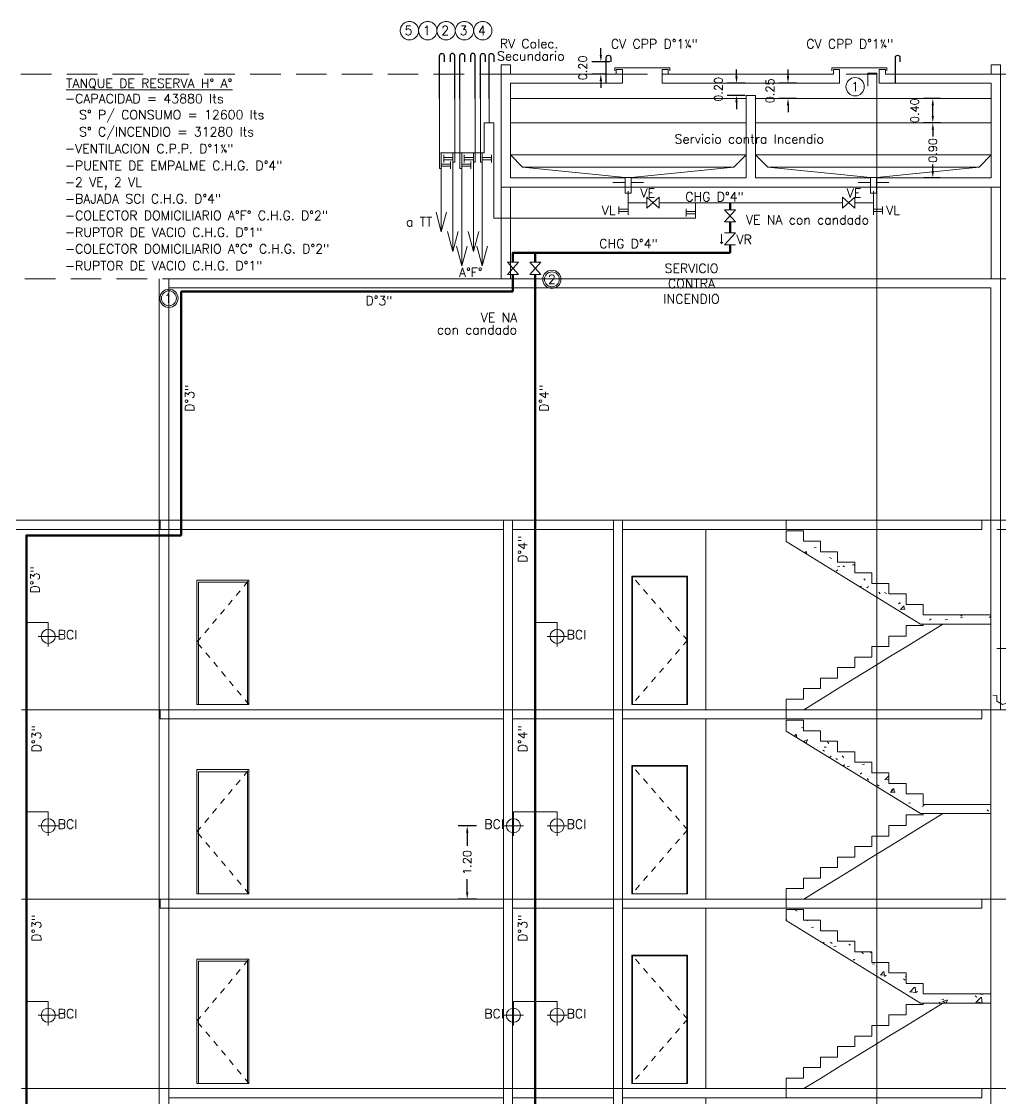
# Model space of a CAD drawing. Header units: millimetres. Extents: x 917 to 1168, y -421 to -23.
# Drawn here: x 1066.78 to 1082.79, y -40.43 to -22.81 of the extents above; entities that cross this region are included whole.
import ezdxf
from ezdxf.enums import TextEntityAlignment as Align

# ---------------------------------------------------------------- set-up
doc = ezdxf.new("R2010")
doc.units = ezdxf.units.MM
doc.header["$LTSCALE"] = 0.1
for name, pattern in [('ACAD_ISO02W100', [15, 12, -3]), ('CONTINUA', [0]), ('Dash', [0.006, 0.003, -0.003]), ('HIDDEN', [0.375, 0.25, -0.125])]:
    doc.linetypes.add(name, pattern=pattern)
doc.layers.get('0').update_dxf_attribs({"lineweight": 5})
for name, color, linetype, lineweight in [('00-Agua Fria', 5, 'ACAD_ISO02W100', 20), ('00-Texto AF', 7, 'Continuous', 18), ('00_Incendio_Bocas Incendio', 1, 'Continuous', 30), ('00_Incendio_Cañeria', 1, 'Continuous', 30), ('00_Incendio_Montantes', 1, 'Continuous', 30), ('00_Incendio_Numeracion Montantes', 1, 'Continuous', 30), ('00_Incendio_Textos', 7, 'Continuous', 13), ('Cotas', 7, 'Continuous', 13), ('Incendio', 10, 'ACAD_ISO02W100', 35), ('Incendio - Texto', 11, 'Continuous', 18), ('Tanque Agua - Texto', 7, 'Continuous', 18), ('Texto Diámetros', 7, 'Continuous', 25), ('Ventilaciones - Agua', 70, 'Continuous', 30)]:
    doc.layers.add(name, color=color, linetype=linetype, lineweight=lineweight)
doc.layers.add('00-Ventilacion', color=3, linetype='Continuous')
doc.styles.add('Cotas2', font='romans.shx')
doc.styles.add('Romans', font='romans.shx')
doc.styles.get("Standard").update_dxf_attribs({"font": 'arial.ttf'})
doc.dimstyles.new('Cotas--1-75', dxfattribs={"dimscale": 0.075, "dimtxt": 1.75, "dimasz": 1.5, "dimexe": 2, "dimexo": 5, "dimgap": 0.5, "dimtad": 0, "dimtih": 1, "dimtoh": 1, "dimzin": 0, "dimdsep": 46, "dimtxsty": 'Cotas2', "dimcen": 3, "dimdle": 2, "dimadec": 0, "dimazin": 0, "dimtfac": 1, "dimtofl": 0, "dimtmove": 2, "dimatfit": 3, "dimfxl": 2, "dimtolj": 1, "dimtzin": 0, "dimarcsym": 0})

# ---------------------------------------------------------------- blocks, each defined once
blk = doc.blocks.new('*D100')
at = {"layer": 'Cotas', "color": 0, "lineweight": -2, "transparency": 16777216}
for p, q in [((1081.807, -24.469), (1081.531, -24.469)), ((1081.681, -24.581), (1081.681, -24.691)), ((1081.681, -25.256), (1081.681, -25.147)), ((1081.807, -25.369), (1081.531, -25.369))]:
    blk.add_line(p, q, dxfattribs=at)
at = {"layer": 'Cotas', "color": 0, "lineweight": 5, "transparency": 16777216}
for points in [[(1081.663, -24.581), (1081.7, -24.581), (1081.681, -24.469)], [(1081.663, -25.256), (1081.7, -25.256), (1081.681, -25.369)]]:
    blk.add_solid(points, dxfattribs=at)
at = {"layer": 'Cotas', "color": 0, "transparency": 16777216, "insert": (1081.681, -24.919), "char_height": 0.135, "attachment_point": 5, "rotation": 90, "style": 'Cotas2'}
blk.add_mtext('\\A1;0.90', dxfattribs=at)
blk = doc.blocks.new('*D101')
at = {"layer": 'Cotas', "color": 0, "lineweight": -2, "transparency": 16777216}
for p, q in [((1081.807, -24.069), (1081.531, -24.069)), ((1081.681, -24.356), (1081.681, -24.181)), ((1081.807, -24.469), (1081.531, -24.469))]:
    blk.add_line(p, q, dxfattribs=at)
at = {"layer": 'Cotas', "color": 0, "lineweight": 5, "transparency": 16777216}
for points in [[(1081.663, -24.181), (1081.7, -24.181), (1081.681, -24.069)], [(1081.663, -24.356), (1081.7, -24.356), (1081.681, -24.469)]]:
    blk.add_solid(points, dxfattribs=at)
at = {"layer": 'Cotas', "color": 0, "transparency": 16777216, "insert": (1081.385, -24.269), "char_height": 0.135, "attachment_point": 5, "rotation": 90, "style": 'Cotas2'}
blk.add_mtext('\\A1;0.40', dxfattribs=at)
blk = doc.blocks.new('*D102')
at = {"layer": 'Cotas', "color": 0, "lineweight": -2, "transparency": 16777216}
for p, q in [((1079.313, -23.706), (1079.313, -23.594)), ((1079.454, -23.819), (1079.163, -23.819)), ((1079.454, -24.069), (1079.163, -24.069)), ((1079.313, -24.181), (1079.313, -24.294))]:
    blk.add_line(p, q, dxfattribs=at)
at = {"layer": 'Cotas', "color": 0, "lineweight": 5, "transparency": 16777216}
for points in [[(1079.294, -23.706), (1079.332, -23.706), (1079.313, -23.819)], [(1079.294, -24.181), (1079.332, -24.181), (1079.313, -24.069)]]:
    blk.add_solid(points, dxfattribs=at)
at = {"layer": 'Cotas', "color": 0, "transparency": 16777216, "insert": (1079.017, -23.944), "char_height": 0.135, "attachment_point": 5, "rotation": 90, "style": 'Cotas2'}
blk.add_mtext('\\A1;0.25', dxfattribs=at)
blk = doc.blocks.new('*D103')
at = {"layer": 'Cotas', "color": 0, "lineweight": -2, "transparency": 16777216}
for p, q in [((1078.47, -23.706), (1078.47, -23.594)), ((1078.611, -23.819), (1078.32, -23.819)), ((1078.611, -24.019), (1078.32, -24.019)), ((1078.47, -24.131), (1078.47, -24.244))]:
    blk.add_line(p, q, dxfattribs=at)
at = {"layer": 'Cotas', "color": 0, "lineweight": 5, "transparency": 16777216}
for points in [[(1078.451, -23.706), (1078.489, -23.706), (1078.47, -23.819)], [(1078.451, -24.131), (1078.489, -24.131), (1078.47, -24.019)]]:
    blk.add_solid(points, dxfattribs=at)
at = {"layer": 'Cotas', "color": 0, "transparency": 16777216, "insert": (1078.174, -23.919), "char_height": 0.135, "attachment_point": 5, "rotation": 90, "style": 'Cotas2'}
blk.add_mtext('\\A1;0.20', dxfattribs=at)
blk = doc.blocks.new('*D104')
at = {"layer": 'Cotas', "color": 0, "lineweight": -2, "transparency": 16777216}
for p, q in [((1076.251, -23.356), (1076.251, -23.244)), ((1076.399, -23.469), (1076.101, -23.469)), ((1076.324, -23.669), (1076.101, -23.669)), ((1076.251, -23.781), (1076.251, -23.894))]:
    blk.add_line(p, q, dxfattribs=at)
at = {"layer": 'Cotas', "color": 0, "lineweight": 5, "transparency": 16777216}
for points in [[(1076.232, -23.356), (1076.27, -23.356), (1076.251, -23.469)], [(1076.232, -23.781), (1076.27, -23.781), (1076.251, -23.669)]]:
    blk.add_solid(points, dxfattribs=at)
at = {"layer": 'Cotas', "color": 0, "transparency": 16777216, "insert": (1075.955, -23.569), "char_height": 0.135, "attachment_point": 5, "rotation": 90, "style": 'Cotas2'}
blk.add_mtext('\\A1;0.20', dxfattribs=at)
blk = doc.blocks.new('Corte')
at = {"color": 8, "lineweight": 18}
for p, q in [((811.964, -96.502), (811.964, -100.004)), ((820.131, -107.052), (820.131, -96.502)), ((814.697, -96.652), (817.398, -96.652)), ((812.114, -98.352), (812.114, -96.802)), ((817.498, -96.802), (814.597, -96.802)), ((819.981, -96.802), (819.981, -98.352)), ((816.126, -97.002), (815.969, -97.002)), ((815.97, -98.352), (815.969, -97.002)), ((816.126, -98.352), (816.126, -97.002)), ((812.114, -98.352), (813.992, -98.352)), ((814.092, -98.352), (815.97, -98.352)), ((816.126, -98.352), (818.003, -98.352)), ((818.103, -98.352), (819.981, -98.352)), ((820.131, -98.352), (820.131, -98.502)), ((820.131, -98.502), (811.964, -98.503)), ((812.114, -100.002), (812.114, -98.503)), ((819.981, -98.502), (819.981, -100.002)), ((806.37, -100.002), (806.37, -119.452)), ((806.527, -113.252), (806.527, -100.002)), ((806.527, -100.002), (819.971, -100.002)), ((806.527, -100.152), (806.527, -100.002)), ((811.946, -100.002), (812.101, -100.002)), ((819.971, -100.152), (806.527, -100.152)), ((819.971, -100.152), (819.971, -122.552)), ((806.37, -103.952), (795.064, -103.952)), ((806.37, -103.952), (795.064, -103.952)), ((806.385, -103.952), (806.37, -103.952)), ((806.385, -103.952), (806.37, -103.952)), ((812, -103.952), (806.385, -103.952)), ((806.385, -103.952), (806.385, -104.102)), ((806.385, -103.952), (806.385, -104.102)), ((812, -103.952), (812, -107.052)), ((812.15, -103.952), (812, -103.952)), ((812, -104.102), (812, -103.952)), ((812.15, -107.052), (812.15, -103.952)), ((812.15, -103.952), (813.8, -103.952)), ((813.95, -103.952), (813.8, -103.952)), ((813.8, -103.952), (813.8, -107.052)), ((813.95, -107.052), (813.95, -103.952)), ((816.627, -103.952), (813.95, -103.952)), ((813.95, -103.952), (813.95, -104.102)), ((816.627, -104.102), (816.627, -103.952)), ((816.627, -103.952), (819.824, -103.952)), ((819.971, -103.952), (819.824, -103.952)), ((819.824, -103.952), (819.824, -104.102)), ((820.071, -103.952), (819.911, -103.952)), ((820.131, -103.952), (819.971, -103.952)), ((828.97, -103.952), (820.071, -103.952)), ((806.385, -104.102), (792.502, -104.102)), ((806.385, -104.102), (812, -104.102)), ((813.8, -104.102), (812.15, -104.102)), ((813.95, -104.102), (816.627, -104.102)), ((815.31, -104.102), (815.31, -107.052)), ((819.824, -104.102), (816.627, -104.102)), ((816.907, -104.124), (816.627, -104.124)), ((816.627, -104.124), (816.627, -104.301)), ((816.907, -104.297), (816.907, -104.124)), ((831.502, -104.102), (820.071, -104.102)), ((816.627, -104.301), (818.825, -105.652)), ((817.187, -104.297), (816.907, -104.297)), ((817.187, -104.469), (817.187, -104.297)), ((817.467, -104.469), (817.187, -104.469)), ((817.467, -104.641), (817.467, -104.469)), ((817.747, -104.641), (817.467, -104.641)), ((817.747, -104.813), (817.747, -104.641)), ((818.027, -104.813), (817.747, -104.813)), ((818.027, -104.986), (818.027, -104.813)), ((807.838, -104.932), (806.988, -104.932)), ((806.988, -104.932), (806.988, -106.967)), ((807.013, -106.967), (807.013, -104.967)), ((807.013, -104.967), (807.813, -104.967)), ((807.813, -104.967), (807.813, -106.967)), ((807.838, -106.967), (807.838, -104.932)), ((814.101, -106.967), (814.101, -104.867)), ((814.101, -104.867), (815.011, -104.867)), ((814.101, -106.967), (814.101, -104.867)), ((815.011, -104.867), (814.101, -104.867)), ((815.001, -104.877), (814.111, -104.877)), ((814.111, -104.877), (814.111, -106.967)), ((814.111, -104.877), (814.111, -106.967)), ((814.111, -104.877), (815.001, -104.877)), ((815.001, -104.877), (815.001, -106.967)), ((815.001, -104.877), (815.001, -106.967)), ((815.011, -104.867), (815.011, -106.967)), ((815.011, -106.967), (815.011, -104.867)), ((818.307, -104.986), (818.027, -104.986)), ((818.307, -105.158), (818.307, -104.986)), ((818.587, -105.158), (818.307, -105.158)), ((818.587, -105.33), (818.587, -105.158)), ((818.867, -105.33), (818.587, -105.33)), ((818.867, -105.502), (818.867, -105.33)), ((819.971, -105.502), (818.867, -105.502)), ((819.971, -105.652), (819.971, -105.502)), ((818.587, -106.023), (819.19, -105.652)), ((818.587, -105.847), (818.587, -105.674)), ((818.587, -105.674), (818.867, -105.674)), ((818.825, -105.652), (819.971, -105.652)), ((818.867, -105.652), (818.867, -105.674)), ((818.307, -106.019), (818.307, -105.847)), ((818.307, -105.847), (818.587, -105.847)), ((818.027, -106.191), (818.027, -106.019)), ((818.027, -106.019), (818.307, -106.019)), ((818.307, -106.195), (818.587, -106.023)), ((831.025, -106.052), (820.071, -106.052)), ((817.747, -106.363), (817.747, -106.191)), ((817.747, -106.191), (818.027, -106.191)), ((818.027, -106.367), (818.307, -106.195)), ((817.467, -106.536), (817.467, -106.363)), ((817.467, -106.363), (817.747, -106.363)), ((817.747, -106.539), (818.027, -106.367)), ((817.187, -106.708), (817.187, -106.536)), ((817.187, -106.536), (817.467, -106.536)), ((817.467, -106.712), (817.747, -106.539)), ((816.907, -106.88), (816.907, -106.708)), ((816.907, -106.708), (817.187, -106.708)), ((817.187, -106.884), (817.467, -106.712)), ((816.627, -106.88), (816.907, -106.88)), ((816.627, -107.052), (816.627, -106.88)), ((816.913, -107.052), (817.187, -106.884)), ((806.37, -107.052), (804.118, -107.052)), ((806.385, -107.052), (806.37, -107.052)), ((806.527, -107.052), (806.385, -107.052)), ((806.385, -107.052), (806.385, -107.202)), ((806.527, -107.052), (812, -107.052)), ((806.988, -106.967), (807.013, -106.967)), ((807.813, -106.967), (807.013, -106.967)), ((807.813, -106.967), (807.838, -106.967)), ((812, -107.052), (812, -110.152)), ((812.15, -107.052), (812, -107.052)), ((812, -107.052), (812.15, -107.052)), ((812.15, -110.152), (812.15, -107.052)), ((812.15, -107.052), (813.8, -107.052)), ((813.95, -107.052), (813.8, -107.052)), ((813.8, -107.052), (813.8, -110.152)), ((813.8, -107.052), (813.95, -107.052)), ((813.95, -107.202), (813.95, -107.052)), ((816.627, -107.052), (813.95, -107.052)), ((815.011, -106.967), (814.101, -106.967)), ((814.111, -106.967), (814.101, -106.967)), ((814.111, -106.967), (814.141, -106.967)), ((814.971, -106.967), (814.141, -106.967)), ((815.001, -106.967), (814.971, -106.967)), ((815.001, -106.967), (815.011, -106.967)), ((816.627, -107.202), (816.627, -107.052)), ((816.627, -107.052), (816.907, -107.052)), ((816.907, -107.052), (816.913, -107.052)), ((816.913, -107.052), (819.824, -107.052)), ((819.764, -107.052), (819.911, -107.052)), ((819.824, -107.052), (819.824, -107.202)), ((819.824, -107.052), (819.971, -107.052)), ((819.911, -107.052), (820.071, -107.052)), ((819.971, -107.052), (820.131, -107.052)), ((831.562, -107.052), (820.131, -107.052)), ((806.385, -107.202), (806.527, -107.202)), ((812, -107.202), (806.527, -107.202)), ((813.8, -107.202), (812.15, -107.202)), ((813.95, -110.152), (813.95, -107.202)), ((813.95, -107.202), (816.627, -107.202)), ((815.31, -107.202), (815.31, -110.152)), ((819.824, -107.202), (816.627, -107.202)), ((816.907, -107.224), (816.627, -107.224)), ((816.627, -107.224), (816.627, -107.401)), ((816.907, -107.397), (816.907, -107.224)), ((816.627, -107.401), (818.825, -108.752)), ((817.187, -107.397), (816.907, -107.397)), ((817.187, -107.569), (817.187, -107.397)), ((817.467, -107.569), (817.187, -107.569)), ((817.467, -107.741), (817.467, -107.569)), ((817.747, -107.741), (817.467, -107.741)), ((817.747, -107.913), (817.747, -107.741)), ((814.101, -110.067), (814.101, -107.967)), ((814.101, -107.967), (815.011, -107.967)), ((814.101, -110.067), (814.101, -107.967)), ((815.011, -107.967), (814.101, -107.967)), ((815.001, -107.977), (814.111, -107.977)), ((814.111, -107.977), (814.111, -110.067)), ((814.111, -107.977), (814.111, -110.067)), ((814.111, -107.977), (815.001, -107.977)), ((815.001, -107.977), (815.001, -110.067)), ((815.001, -107.977), (815.001, -110.067)), ((815.011, -107.967), (815.011, -110.067)), ((815.011, -110.067), (815.011, -107.967)), ((818.027, -107.913), (817.747, -107.913)), ((818.027, -108.086), (818.027, -107.913)), ((807.838, -108.032), (806.988, -108.032)), ((806.988, -108.032), (806.988, -110.067)), ((807.013, -110.067), (807.013, -108.067)), ((807.013, -108.067), (807.813, -108.067)), ((807.813, -108.067), (807.813, -110.067)), ((807.838, -110.067), (807.838, -108.032)), ((818.307, -108.086), (818.027, -108.086)), ((818.307, -108.258), (818.307, -108.086)), ((818.587, -108.258), (818.307, -108.258)), ((818.587, -108.43), (818.587, -108.258)), ((818.867, -108.43), (818.587, -108.43)), ((818.867, -108.602), (818.867, -108.43)), ((819.971, -108.602), (818.867, -108.602)), ((819.971, -108.752), (819.971, -108.602)), ((818.587, -109.123), (819.19, -108.752)), ((818.587, -108.947), (818.587, -108.774)), ((818.587, -108.774), (818.867, -108.774)), ((818.825, -108.752), (819.971, -108.752)), ((818.867, -108.752), (818.867, -108.774)), ((818.307, -109.119), (818.307, -108.947)), ((818.307, -108.947), (818.587, -108.947)), ((818.027, -109.291), (818.027, -109.119)), ((818.027, -109.119), (818.307, -109.119)), ((818.307, -109.295), (818.587, -109.123)), ((817.747, -109.463), (817.747, -109.291)), ((817.747, -109.291), (818.027, -109.291)), ((818.027, -109.467), (818.307, -109.295)), ((817.467, -109.636), (817.467, -109.463)), ((817.467, -109.463), (817.747, -109.463)), ((817.747, -109.639), (818.027, -109.467)), ((817.187, -109.808), (817.187, -109.636)), ((817.187, -109.636), (817.467, -109.636)), ((817.467, -109.812), (817.747, -109.639)), ((816.907, -109.98), (816.907, -109.808)), ((816.907, -109.808), (817.187, -109.808)), ((817.187, -109.984), (817.467, -109.812)), ((806.988, -110.067), (807.013, -110.067)), ((807.813, -110.067), (807.013, -110.067)), ((807.813, -110.067), (807.838, -110.067)), ((815.011, -110.067), (814.101, -110.067)), ((814.971, -110.067), (814.141, -110.067)), ((815.001, -110.067), (814.971, -110.067)), ((815.001, -110.067), (815.011, -110.067)), ((816.627, -109.98), (816.907, -109.98)), ((816.627, -110.152), (816.627, -109.98)), ((816.913, -110.152), (817.187, -109.984)), ((806.37, -110.152), (804.118, -110.152)), ((806.385, -110.152), (806.37, -110.152)), ((806.527, -110.152), (806.385, -110.152)), ((806.385, -110.152), (806.385, -110.302)), ((806.527, -110.152), (812, -110.152)), ((812, -110.152), (812, -113.252)), ((812.15, -110.152), (812, -110.152)), ((812, -110.152), (812.15, -110.152)), ((812.15, -113.252), (812.15, -110.152)), ((812.15, -110.152), (813.8, -110.152)), ((813.95, -110.152), (813.8, -110.152)), ((813.8, -110.152), (813.8, -113.252)), ((813.8, -110.152), (813.95, -110.152)), ((813.95, -110.302), (813.95, -110.152)), ((816.627, -110.152), (813.95, -110.152)), ((816.627, -110.302), (816.627, -110.152)), ((816.627, -110.152), (816.907, -110.152)), ((816.907, -110.152), (816.913, -110.152)), ((816.913, -110.152), (819.824, -110.152)), ((819.824, -110.152), (819.824, -110.302)), ((819.824, -110.152), (819.971, -110.152)), ((819.971, -110.152), (820.132, -110.152)), ((806.385, -110.302), (806.527, -110.302)), ((812, -110.302), (806.527, -110.302)), ((813.8, -110.302), (812.15, -110.302)), ((813.95, -113.252), (813.95, -110.302)), ((813.95, -110.302), (816.627, -110.302)), ((815.31, -110.302), (815.31, -113.252)), ((819.824, -110.302), (816.627, -110.302)), ((816.907, -110.324), (816.627, -110.324)), ((816.627, -110.324), (816.627, -110.501)), ((816.907, -110.497), (816.907, -110.324)), ((816.627, -110.501), (818.825, -111.852)), ((817.187, -110.497), (816.907, -110.497)), ((817.187, -110.669), (817.187, -110.497)), ((817.467, -110.669), (817.187, -110.669)), ((817.467, -110.841), (817.467, -110.669)), ((817.747, -110.841), (817.467, -110.841)), ((817.747, -111.013), (817.747, -110.841)), ((807.838, -111.132), (806.988, -111.132)), ((806.988, -111.132), (806.988, -113.167)), ((807.013, -113.167), (807.013, -111.167)), ((807.013, -111.167), (807.813, -111.167)), ((807.813, -111.167), (807.813, -113.167)), ((807.838, -113.167), (807.838, -111.132)), ((814.101, -113.167), (814.101, -111.067)), ((814.101, -111.067), (815.011, -111.067)), ((814.101, -113.167), (814.101, -111.067)), ((815.011, -111.067), (814.101, -111.067)), ((815.001, -111.077), (814.111, -111.077)), ((814.111, -111.077), (814.111, -113.167)), ((814.111, -111.077), (814.111, -113.167)), ((814.111, -111.077), (815.001, -111.077)), ((815.001, -111.077), (815.001, -113.167)), ((815.001, -111.077), (815.001, -113.167)), ((815.011, -111.067), (815.011, -113.167)), ((815.011, -113.167), (815.011, -111.067)), ((818.027, -111.013), (817.747, -111.013)), ((818.027, -111.186), (818.027, -111.013)), ((818.307, -111.186), (818.027, -111.186)), ((818.307, -111.358), (818.307, -111.186)), ((818.587, -111.358), (818.307, -111.358)), ((818.587, -111.53), (818.587, -111.358)), ((818.867, -111.53), (818.587, -111.53)), ((818.867, -111.702), (818.867, -111.53)), ((819.971, -111.702), (818.867, -111.702)), ((819.971, -111.852), (819.971, -111.702)), ((818.587, -112.223), (819.19, -111.852)), ((818.587, -112.047), (818.587, -111.874)), ((818.587, -111.874), (818.867, -111.874)), ((818.825, -111.852), (819.971, -111.852)), ((818.867, -111.852), (818.867, -111.874)), ((818.307, -112.219), (818.307, -112.047)), ((818.307, -112.047), (818.587, -112.047)), ((818.027, -112.391), (818.027, -112.219)), ((818.027, -112.219), (818.307, -112.219)), ((818.307, -112.395), (818.587, -112.223)), ((817.747, -112.563), (817.747, -112.391)), ((817.747, -112.391), (818.027, -112.391)), ((818.027, -112.567), (818.307, -112.395)), ((817.467, -112.736), (817.467, -112.563)), ((817.467, -112.563), (817.747, -112.563)), ((817.747, -112.739), (818.027, -112.567)), ((817.187, -112.908), (817.187, -112.736)), ((817.187, -112.736), (817.467, -112.736)), ((817.467, -112.912), (817.747, -112.739)), ((816.907, -113.08), (816.907, -112.908)), ((816.907, -112.908), (817.187, -112.908)), ((817.187, -113.084), (817.467, -112.912)), ((816.627, -113.08), (816.907, -113.08)), ((816.627, -113.252), (816.627, -113.08)), ((816.913, -113.252), (817.187, -113.084)), ((806.37, -113.252), (804.118, -113.252)), ((806.37, -113.252), (806.527, -113.252)), ((806.527, -113.402), (806.527, -113.252)), ((806.527, -113.252), (812, -113.252)), ((806.988, -113.167), (807.013, -113.167)), ((807.813, -113.167), (807.013, -113.167)), ((807.813, -113.167), (807.838, -113.167)), ((812, -113.252), (812, -116.352)), ((812.15, -113.252), (812, -113.252)), ((812, -113.252), (812.15, -113.252)), ((812.15, -116.352), (812.15, -113.252)), ((812.15, -113.252), (813.8, -113.252)), ((813.95, -113.252), (813.8, -113.252)), ((813.8, -113.252), (813.8, -116.352)), ((813.8, -113.252), (813.95, -113.252)), ((813.95, -113.402), (813.95, -113.252)), ((816.627, -113.252), (813.95, -113.252)), ((815.011, -113.167), (814.101, -113.167)), ((814.111, -113.167), (814.101, -113.167)), ((814.111, -113.167), (814.141, -113.167)), ((814.971, -113.167), (814.141, -113.167)), ((816.627, -113.402), (816.627, -113.252)), ((816.627, -113.252), (816.907, -113.252)), ((816.907, -113.252), (816.913, -113.252)), ((816.913, -113.252), (819.824, -113.252)), ((819.824, -113.252), (819.824, -113.402)), ((819.824, -113.252), (819.971, -113.252)), ((819.971, -113.252), (820.132, -113.252)), ((806.527, -119.452), (806.527, -113.402)), ((812, -113.402), (806.527, -113.402)), ((813.8, -113.402), (812.15, -113.402)), ((813.95, -116.352), (813.95, -113.402)), ((813.95, -113.402), (816.627, -113.402)), ((815.31, -113.402), (815.31, -116.352)), ((819.824, -113.402), (816.627, -113.402))]:
    blk.add_line(p, q, dxfattribs=at)
at = {"color": 8, "linetype": 'CONTINUA', "lineweight": 13}
for p, q in [((812.114, -96.502), (811.964, -96.502)), ((812.114, -96.652), (812.114, -96.502)), ((813.822, -96.602), (813.822, -96.552)), ((813.822, -96.552), (814.722, -96.552)), ((814.722, -96.552), (814.722, -96.602)), ((818.273, -96.552), (817.373, -96.552)), ((817.373, -96.552), (817.373, -96.602)), ((818.273, -96.602), (818.273, -96.552)), ((819.981, -96.652), (819.981, -96.502)), ((819.981, -96.502), (820.131, -96.502)), ((812.114, -96.652), (813.847, -96.652)), ((813.847, -96.652), (813.847, -96.577)), ((813.847, -96.577), (813.947, -96.577)), ((813.947, -96.577), (813.947, -96.802)), ((814.697, -96.577), (814.597, -96.577)), ((814.597, -96.577), (814.597, -96.802)), ((814.697, -96.652), (814.697, -96.577)), ((817.398, -96.652), (817.398, -96.577)), ((817.398, -96.577), (817.498, -96.577)), ((817.498, -96.577), (817.498, -96.802)), ((818.248, -96.577), (818.148, -96.577)), ((818.148, -96.577), (818.148, -96.802)), ((818.248, -96.652), (818.248, -96.577)), ((819.981, -96.652), (818.248, -96.652)), ((812.114, -96.802), (813.947, -96.802)), ((819.981, -96.802), (818.148, -96.802)), ((812.114, -97.976), (812.314, -98.176)), ((812.114, -97.976), (815.97, -97.976)), ((815.969, -97.976), (815.769, -98.176)), ((816.126, -97.976), (816.326, -98.176)), ((816.126, -97.976), (819.981, -97.976)), ((819.981, -97.976), (819.781, -98.176)), ((813.992, -98.344), (812.314, -98.176)), ((812.314, -98.176), (815.769, -98.176)), ((814.092, -98.344), (815.769, -98.176)), ((818.003, -98.344), (816.326, -98.176)), ((816.326, -98.176), (819.781, -98.176)), ((818.103, -98.344), (819.781, -98.176)), ((813.992, -98.428), (813.792, -98.428)), ((813.992, -98.603), (813.992, -98.344)), ((813.992, -98.344), (814.092, -98.344)), ((814.092, -98.344), (814.092, -98.603)), ((814.292, -98.428), (814.092, -98.428)), ((817.803, -98.428), (818.003, -98.428)), ((818.103, -98.344), (818.003, -98.344)), ((818.003, -98.344), (818.003, -98.603)), ((818.103, -98.603), (818.103, -98.344)), ((818.103, -98.428), (818.303, -98.428)), ((814.092, -98.603), (813.992, -98.603)), ((818.003, -98.603), (818.103, -98.603))]:
    blk.add_line(p, q, dxfattribs=at)
at = {"color": 8, "linetype": 'HIDDEN', "ltscale": 20}
for p, q in [((791.358, -96.652), (839.966, -96.652)), ((791.423, -100.002), (839.966, -100.002)), ((791.423, -103.952), (839.966, -103.952)), ((791.423, -107.052), (839.966, -107.052)), ((791.423, -110.152), (839.966, -110.152)), ((791.423, -113.252), (839.966, -113.252))]:
    blk.add_line(p, q, dxfattribs=at)
at = {"color": 8, "linetype": 'Continuous', "lineweight": 18}
for p, q in [((816.93, -104.487), (816.945, -104.469)), ((816.962, -104.507), (816.953, -104.459)), ((817.082, -104.402), (817.116, -104.398)), ((816.956, -104.503), (816.963, -104.497)), ((817.337, -104.561), (817.366, -104.579)), ((817.445, -104.785), (817.472, -104.764)), ((817.467, -104.717), (817.501, -104.712)), ((817.551, -104.697), (817.58, -104.716)), ((817.712, -104.684), (817.746, -104.68)), ((817.895, -104.909), (817.92, -104.932)), ((817.831, -105.034), (817.865, -105.03)), ((817.946, -105.058), (817.973, -105.038)), ((818.139, -105.132), (818.164, -105.155)), ((818.235, -105.133), (818.264, -105.151)), ((818.461, -105.321), (818.488, -105.301)), ((818.461, -105.316), (818.495, -105.312)), ((818.495, -105.417), (818.544, -105.359)), ((818.563, -105.414), (818.551, -105.351)), ((818.511, -105.406), (818.572, -105.411)), ((819.484, -105.523), (819.511, -105.502)), ((819.953, -105.544), (819.971, -105.522)), ((819.97, -105.534), (819.971, -105.534)), ((818.971, -105.588), (818.998, -105.568)), ((819.228, -105.58), (819.262, -105.576)), ((819.477, -105.548), (819.511, -105.543)), ((816.836, -107.226), (816.838, -107.224)), ((816.761, -107.483), (816.781, -107.459)), ((816.798, -107.506), (816.788, -107.451)), ((816.879, -107.35), (816.907, -107.346)), ((816.903, -107.567), (816.951, -107.6)), ((816.904, -107.571), (816.958, -107.55)), ((816.953, -107.601), (816.973, -107.541)), ((817.3, -107.585), (817.325, -107.608)), ((817.461, -107.581), (817.467, -107.574)), ((817.223, -107.713), (817.251, -107.731)), ((817.245, -107.667), (817.278, -107.663)), ((817.333, -107.832), (817.36, -107.811)), ((817.544, -107.809), (817.569, -107.832)), ((817.437, -107.849), (817.466, -107.868)), ((817.546, -107.966), (817.565, -107.959)), ((817.569, -107.98), (817.579, -107.95)), ((817.626, -107.982), (817.66, -107.978)), ((817.875, -107.949), (817.908, -107.945)), ((817.834, -108.105), (817.861, -108.085)), ((817.949, -108.18), (817.974, -108.203)), ((818.241, -108.201), (818.307, -108.132)), ((818.118, -108.284), (818.147, -108.302)), ((818.253, -108.191), (818.307, -108.199)), ((818.331, -108.408), (818.38, -108.349)), ((818.349, -108.368), (818.376, -108.348)), ((818.398, -108.407), (818.387, -108.343)), ((818.346, -108.399), (818.406, -108.404)), ((818.624, -108.581), (818.657, -108.576)), ((818.858, -108.635), (818.885, -108.615)), ((819.912, -108.69), (819.937, -108.713)), ((816.635, -110.505), (816.627, -110.464)), ((816.774, -110.33), (816.803, -110.348)), ((816.634, -110.505), (816.642, -110.506)), ((816.962, -110.497), (816.975, -110.508)), ((817.038, -110.615), (817.071, -110.611)), ((817.23, -110.872), (817.248, -110.858)), ((817.351, -110.854), (817.377, -110.877)), ((817.407, -110.932), (817.441, -110.927)), ((817.651, -110.888), (817.679, -110.906)), ((817.722, -111.152), (817.749, -111.132)), ((817.865, -111.025), (817.893, -111.043)), ((817.994, -111.013), (818.027, -111.036)), ((818.037, -111.214), (818.071, -111.209)), ((818.168, -111.398), (818.217, -111.34)), ((818.233, -111.4), (818.222, -111.336)), ((818.18, -111.392), (818.241, -111.397)), ((818.236, -111.415), (818.263, -111.395)), ((818.544, -111.457), (818.572, -111.475)), ((818.574, -111.421), (818.587, -111.416)), ((818.646, -111.674), (818.725, -111.592)), ((818.656, -111.666), (818.745, -111.68)), ((818.745, -111.686), (818.734, -111.59)), ((818.746, -111.682), (818.773, -111.662)), ((819.812, -111.71), (819.846, -111.706)), ((818.809, -111.843), (818.82, -111.841)), ((819.126, -111.835), (819.144, -111.852)), ((819.172, -111.795), (819.206, -111.79)), ((819.181, -111.829), (819.252, -111.802)), ((819.196, -111.824), (819.237, -111.852)), ((819.245, -111.852), (819.263, -111.797)), ((819.718, -111.733), (819.743, -111.756)), ((819.73, -111.843), (819.809, -111.761)), ((819.74, -111.834), (819.829, -111.848)), ((819.829, -111.852), (819.819, -111.758))]:
    blk.add_line(p, q, dxfattribs=at)
at = {"color": 8, "linetype": 'Dash', "lineweight": 18}
for p, q in [((806.988, -105.95), (807.838, -104.932)), ((815.011, -105.917), (814.101, -104.867)), ((807.838, -106.967), (806.988, -105.95)), ((815.011, -105.917), (814.101, -106.967)), ((815.011, -109.017), (814.101, -107.967)), ((806.988, -109.05), (807.838, -108.032)), ((807.838, -110.067), (806.988, -109.05)), ((815.011, -109.017), (814.101, -110.067)), ((806.988, -112.15), (807.838, -111.132)), ((815.011, -112.117), (814.101, -111.067)), ((807.838, -113.167), (806.988, -112.15)), ((815.011, -112.117), (814.101, -113.167))]:
    blk.add_line(p, q, dxfattribs=at)
at = {"color": 8, "lineweight": 18}
blk.add_lwpolyline([(820.327, -106.789), (820.27, -106.797), (820.271, -106.927), (820.164, -106.966), (820.071, -106.913), (820.071, -106.82), (820.008, -106.813)], dxfattribs=at)
blk = doc.blocks.new('Texto TE T2')
at = {"layer": 'Tanque Agua - Texto', "style": 'Romans'}
for s, p in [('%%UTANQUE DE RESERVA H° A°', (391.921, -75.827)), ('-CAPACIDAD = 43880 lts', (391.9, -76.077)), ('  S° P/ CONSUMO = 12600 lts', (391.928, -76.341)), ('  S° C/INCENDIO = 31280 lts', (391.928, -76.62)), ('-VENTILACION C.P.P. D°1¼"', (391.9, -76.896)), ('-PUENTE DE EMPALME C.H.G. D°4"', (391.9, -77.172)), ('-2 VE, 2 VL', (391.9, -77.443)), ('-BAJADA SCI C.H.G. D°4"', (391.9, -77.716)), ('-COLECTOR DOMICILIARIO A°F° C.H.G. D°2"', (391.9, -77.989)), ('-RUPTOR DE VACIO C.H.G. D°1"', (391.9, -78.264)), ('-COLECTOR DOMICILIARIO A°C° C.H.G. D°2"', (391.9, -78.535)), ('-RUPTOR DE VACIO C.H.G. D°1"', (391.9, -78.811))]:
    blk.add_text(s, height=0.15, dxfattribs=at).set_placement(p)
blk = doc.blocks.new('LLP')
at = {"layer": '00-Agua Fria', "color": 0, "linetype": 'Continuous', "lineweight": 20}
for p, q in [((-1, 2.4), (1, 2.4)), ((-0.3, 2.4), (-0.3, 0)), ((0.3, 2.4), (0.3, 0))]:
    blk.add_line(p, q, dxfattribs=at)
blk = doc.blocks.new('*D86')
at = {"layer": 'Cotas', "color": 0, "lineweight": -2, "transparency": 16777216}
for p, q in [((1081.807, -24.469), (1081.531, -24.469)), ((1081.681, -24.581), (1081.681, -24.691)), ((1081.681, -25.256), (1081.681, -25.147)), ((1081.807, -25.369), (1081.531, -25.369))]:
    blk.add_line(p, q, dxfattribs=at)
at = {"layer": 'Cotas', "color": 0, "lineweight": 5, "transparency": 16777216}
for points in [[(1081.663, -24.581), (1081.7, -24.581), (1081.681, -24.469)], [(1081.663, -25.256), (1081.7, -25.256), (1081.681, -25.369)]]:
    blk.add_solid(points, dxfattribs=at)
at = {"layer": 'Cotas', "color": 0, "transparency": 16777216, "insert": (1081.681, -24.919), "char_height": 0.135, "attachment_point": 5, "rotation": 90, "style": 'Cotas2'}
blk.add_mtext('\\A1;0.90', dxfattribs=at)
blk = doc.blocks.new('*D87')
at = {"layer": 'Cotas', "color": 0, "lineweight": -2, "transparency": 16777216}
for p, q in [((1081.807, -24.069), (1081.531, -24.069)), ((1081.681, -24.356), (1081.681, -24.181)), ((1081.807, -24.469), (1081.531, -24.469))]:
    blk.add_line(p, q, dxfattribs=at)
at = {"layer": 'Cotas', "color": 0, "lineweight": 5, "transparency": 16777216}
for points in [[(1081.663, -24.181), (1081.7, -24.181), (1081.681, -24.069)], [(1081.663, -24.356), (1081.7, -24.356), (1081.681, -24.469)]]:
    blk.add_solid(points, dxfattribs=at)
at = {"layer": 'Cotas', "color": 0, "transparency": 16777216, "insert": (1081.385, -24.269), "char_height": 0.135, "attachment_point": 5, "rotation": 90, "style": 'Cotas2'}
blk.add_mtext('\\A1;0.40', dxfattribs=at)
blk = doc.blocks.new('*D88')
at = {"layer": 'Cotas', "color": 0, "lineweight": -2, "transparency": 16777216}
for p, q in [((1079.313, -23.706), (1079.313, -23.594)), ((1079.454, -23.819), (1079.163, -23.819)), ((1079.454, -24.069), (1079.163, -24.069)), ((1079.313, -24.181), (1079.313, -24.294))]:
    blk.add_line(p, q, dxfattribs=at)
at = {"layer": 'Cotas', "color": 0, "lineweight": 5, "transparency": 16777216}
for points in [[(1079.294, -23.706), (1079.332, -23.706), (1079.313, -23.819)], [(1079.294, -24.181), (1079.332, -24.181), (1079.313, -24.069)]]:
    blk.add_solid(points, dxfattribs=at)
at = {"layer": 'Cotas', "color": 0, "transparency": 16777216, "insert": (1079.017, -23.944), "char_height": 0.135, "attachment_point": 5, "rotation": 90, "style": 'Cotas2'}
blk.add_mtext('\\A1;0.25', dxfattribs=at)
blk = doc.blocks.new('*D89')
at = {"layer": 'Cotas', "color": 0, "lineweight": -2, "transparency": 16777216}
for p, q in [((1078.47, -23.706), (1078.47, -23.594)), ((1078.611, -23.819), (1078.32, -23.819)), ((1078.611, -24.019), (1078.32, -24.019)), ((1078.47, -24.131), (1078.47, -24.244))]:
    blk.add_line(p, q, dxfattribs=at)
at = {"layer": 'Cotas', "color": 0, "lineweight": 5, "transparency": 16777216}
for points in [[(1078.451, -23.706), (1078.489, -23.706), (1078.47, -23.819)], [(1078.451, -24.131), (1078.489, -24.131), (1078.47, -24.019)]]:
    blk.add_solid(points, dxfattribs=at)
at = {"layer": 'Cotas', "color": 0, "transparency": 16777216, "insert": (1078.174, -23.919), "char_height": 0.135, "attachment_point": 5, "rotation": 90, "style": 'Cotas2'}
blk.add_mtext('\\A1;0.20', dxfattribs=at)
blk = doc.blocks.new('*D90')
at = {"layer": 'Cotas', "color": 0, "lineweight": -2, "transparency": 16777216}
for p, q in [((1076.251, -23.356), (1076.251, -23.244)), ((1076.399, -23.469), (1076.101, -23.469)), ((1076.324, -23.669), (1076.101, -23.669)), ((1076.251, -23.781), (1076.251, -23.894))]:
    blk.add_line(p, q, dxfattribs=at)
at = {"layer": 'Cotas', "color": 0, "lineweight": 5, "transparency": 16777216}
for points in [[(1076.232, -23.356), (1076.27, -23.356), (1076.251, -23.469)], [(1076.232, -23.781), (1076.27, -23.781), (1076.251, -23.669)]]:
    blk.add_solid(points, dxfattribs=at)
at = {"layer": 'Cotas', "color": 0, "transparency": 16777216, "insert": (1075.955, -23.569), "char_height": 0.135, "attachment_point": 5, "rotation": 90, "style": 'Cotas2'}
blk.add_mtext('\\A1;0.20', dxfattribs=at)
blk = doc.blocks.new('*D115')
at = {"layer": 'Cotas', "color": 0, "lineweight": -2, "transparency": 16777216}
for p, q in [((1074.215, -35.969), (1073.915, -35.969)), ((1074.065, -36.081), (1074.065, -36.298)), ((1074.065, -37.056), (1074.065, -36.84)), ((1074.215, -37.169), (1073.915, -37.169))]:
    blk.add_line(p, q, dxfattribs=at)
at = {"layer": 'Cotas', "color": 0, "lineweight": 5, "transparency": 16777216}
for points in [[(1074.046, -36.081), (1074.084, -36.081), (1074.065, -35.969)], [(1074.046, -37.056), (1074.084, -37.056), (1074.065, -37.169)]]:
    blk.add_solid(points, dxfattribs=at)
at = {"layer": 'Cotas', "color": 0, "transparency": 16777216, "insert": (1074.065, -36.569), "char_height": 0.135, "attachment_point": 5, "rotation": 90, "style": 'Cotas2'}
blk.add_mtext('\\A1;1.20', dxfattribs=at)

msp = doc.modelspace()

# ---------------------------------------------------------------- linework, layer by layer
at = {"layer": '00-Agua Fria', "color": 4, "linetype": 'CONTINUA', "lineweight": 13}
for p, q in [((1074.77, -24.069), (1078.626, -24.069)), ((1078.782, -24.069), (1082.638, -24.069)), ((1074.77, -24.469), (1078.626, -24.469)), ((1078.782, -24.469), (1082.638, -24.469))]:
    msp.add_line(p, q, dxfattribs=at)
at = {"layer": '00-Agua Fria', "ltscale": 3}
for p, q in [((1077.003, -25.864), (1077.203, -25.684)), ((1080.405, -25.864), (1080.205, -25.684)), ((1076.698, -25.774), (1077.003, -25.774)), ((1077.203, -25.774), (1080.205, -25.774)), ((1080.71, -25.774), (1080.405, -25.774)), ((1073.641, -26.253), (1073.555, -25.929)), ((1073.641, -26.253), (1073.728, -25.929)), ((1073.831, -26.571), (1073.744, -26.247)), ((1073.831, -26.571), (1073.918, -26.247)), ((1074.166, -26.571), (1074.079, -26.247)), ((1074.166, -26.571), (1074.253, -26.247)), ((1073.977, -26.807), (1073.89, -26.483)), ((1073.977, -26.807), (1074.064, -26.483)), ((1074.312, -26.807), (1074.225, -26.483)), ((1074.312, -26.807), (1074.399, -26.483))]:
    msp.add_line(p, q, dxfattribs=at)
at = {"layer": '00-Agua Fria', "linetype": 'Continuous'}
for points in [[(1080.768, -50.016), (1080.768, -23.655), (1080.62, -23.655)], [(1080.62, -23.655), (1080.62, -23.866)]]:
    msp.add_lwpolyline(points, dxfattribs=at)
at = {"layer": '00-Agua Fria', "ltscale": 3}
for points in [[(1073.641, -25.217), (1073.612, -25.217), (1073.612, -24.069)], [(1073.831, -25.113), (1073.86, -25.113), (1073.86, -24.069)], [(1073.977, -25.217), (1073.947, -25.217), (1073.947, -24.069)], [(1074.166, -25.113), (1074.195, -25.113), (1074.195, -24.069)], [(1074.312, -25.113), (1074.283, -25.113), (1074.283, -24.069)], [(1074.423, -24.469), (1074.423, -24.069)], [(1077.798, -25.774), (1077.798, -26.029), (1074.501, -26.028), (1074.501, -24.469), (1074.344, -24.469), (1074.344, -24.958), (1073.628, -24.958)], [(1073.641, -24.958), (1073.641, -26.253)], [(1073.831, -24.958), (1073.831, -26.571)], [(1073.977, -24.958), (1073.977, -26.801)], [(1074.166, -26.571), (1074.166, -24.958)], [(1074.312, -24.958), (1074.312, -26.807)], [(1076.698, -25.584), (1076.698, -25.974)], [(1077.003, -25.864), (1077.003, -25.684), (1077.203, -25.864), (1077.203, -25.684)], [(1080.405, -25.864), (1080.405, -25.684), (1080.205, -25.864), (1080.205, -25.684)], [(1080.71, -25.584), (1080.71, -25.974)]]:
    msp.add_lwpolyline(points, dxfattribs=at)
at = {"layer": '00-Agua Fria', "lineweight": 20}
for centre in [(1073.12, -22.96), (1073.42, -22.96), (1073.72, -22.96), (1074.02, -22.96), (1074.32, -22.96)]:
    msp.add_circle(centre, 0.15, dxfattribs=at)
at = {"layer": '00-Agua Fria', "linetype": 'CONTINUA', "lineweight": 20}
msp.add_circle((1080.411, -23.877), 0.15, dxfattribs=at)
at = {"layer": '00_Incendio_Bocas Incendio', "lineweight": 20}
msp.add_lwpolyline([(1078.227, -26.29), (1078.227, -26.44), (1078.245, -26.421), (1078.227, -26.44), (1078.208, -26.421)], dxfattribs=at)
at = {"layer": '00_Incendio_Cañeria', "lineweight": 50}
for p, q in [((1078.364, -25.889), (1078.364, -25.774)), ((1078.364, -26.265), (1078.364, -26.089))]:
    msp.add_line(p, q, dxfattribs=at)
for points in [[(1074.812, -26.748), (1074.812, -26.592), (1078.364, -26.592)], [(1075.178, -26.748), (1075.178, -26.592)], [(1078.364, -26.465), (1078.364, -26.592)], [(1074.812, -27.229), (1074.812, -26.948)], [(1075.178, -26.948), (1075.178, -49.817)], [(1069.385, -31.217), (1069.385, -27.229)], [(1069.385, -27.229), (1074.812, -27.229)], [(1069.385, -31.217), (1066.854, -31.217), (1066.854, -49.817)]]:
    msp.add_lwpolyline(points, dxfattribs=at)
at = {"layer": '00_Incendio_Cañeria', "lineweight": 20}
for points in [[(1066.854, -32.643), (1067.212, -32.643), (1067.212, -33.034)], [(1075.178, -32.643), (1075.536, -32.643), (1075.536, -33.034)], [(1067.377, -32.869), (1067.047, -32.869)], [(1075.701, -32.869), (1075.371, -32.869)], [(1066.854, -35.743), (1067.212, -35.743), (1067.212, -36.134)], [(1075.178, -35.743), (1074.821, -35.743), (1074.821, -36.134)], [(1075.178, -35.743), (1075.536, -35.743), (1075.536, -36.134)], [(1067.377, -35.969), (1067.047, -35.969)], [(1074.656, -35.969), (1074.986, -35.969)], [(1075.701, -35.969), (1075.371, -35.969)], [(1066.854, -38.843), (1067.212, -38.843), (1067.212, -39.234)], [(1075.178, -38.843), (1074.821, -38.843), (1074.821, -39.234)], [(1075.178, -38.843), (1075.536, -38.843), (1075.536, -39.234)], [(1067.377, -39.069), (1067.047, -39.069)], [(1074.656, -39.069), (1074.986, -39.069)], [(1075.701, -39.069), (1075.371, -39.069)]]:
    msp.add_lwpolyline(points, dxfattribs=at)
for centre in [(1067.212, -32.869), (1075.536, -32.869), (1067.212, -35.969), (1074.821, -35.969), (1075.536, -35.969), (1067.212, -39.069), (1074.821, -39.069), (1075.536, -39.069)]:
    msp.add_circle(centre, 0.115, dxfattribs=at)
at = {"layer": '00_Incendio_Montantes', "lineweight": 20, "ltscale": 3}
msp.add_line((1078.274, -26.089), (1078.454, -25.889), dxfattribs=at)
for points in [[(1078.274, -26.089), (1078.454, -26.089), (1078.274, -25.889), (1078.454, -25.889)], [(1078.274, -26.265), (1078.454, -26.265), (1078.274, -26.465), (1078.454, -26.465)]]:
    msp.add_lwpolyline(points, dxfattribs=at)
at = {"layer": '00_Incendio_Numeracion Montantes', "lineweight": 20}
for centre, radius in [((1075.45, -27.028), 0.149), ((1075.45, -27.028), 0.122), ((1069.186, -27.338), 0.149), ((1069.186, -27.338), 0.122)]:
    msp.add_circle(centre, radius, dxfattribs=at)
at = {"layer": 'Incendio', "linetype": 'Continuous', "lineweight": 20, "ltscale": 3}
for p, q in [((1074.722, -26.948), (1074.902, -26.748)), ((1075.088, -26.948), (1075.268, -26.748))]:
    msp.add_line(p, q, dxfattribs=at)
for points in [[(1074.722, -26.948), (1074.902, -26.948), (1074.722, -26.748), (1074.902, -26.748)], [(1075.088, -26.948), (1075.268, -26.948), (1075.088, -26.748), (1075.268, -26.748)]]:
    msp.add_lwpolyline(points, dxfattribs=at)
at = {"layer": 'Ventilaciones - Agua'}
for points in [[(1073.612, -24.069), (1073.612, -23.369, -1), (1073.687, -23.369), (1073.687, -23.469)], [(1073.86, -24.069), (1073.86, -23.369, 1), (1073.785, -23.369), (1073.785, -23.469)], [(1073.947, -24.069), (1073.947, -23.369, -1), (1074.022, -23.369), (1074.022, -23.469)], [(1074.195, -24.069), (1074.195, -23.369, 1), (1074.12, -23.369), (1074.12, -23.469)], [(1074.283, -24.069), (1074.283, -23.369, -1), (1074.358, -23.369), (1074.358, -23.469)], [(1074.423, -24.069), (1074.423, -23.369, -1), (1074.498, -23.369), (1074.498, -23.469)], [(1076.339, -23.819), (1076.339, -23.399, -1), (1076.414, -23.399), (1076.414, -23.469)], [(1081.069, -23.819), (1081.069, -23.399, -1), (1081.144, -23.399), (1081.144, -23.469)]]:
    msp.add_lwpolyline(points, format="xyb", dxfattribs=at)

# ---------------------------------------------------------------- block references
at = {"linetype": 'CONTINUA', "lineweight": 13}
msp.add_blockref('Corte', (262.657, 72.983), dxfattribs=at)
at = {"layer": '00-Agua Fria', "yscale": 0.0625, "zscale": 0.0625}
for p, xscale, rotation in [((1073.831, -25.056), 0.0625, 90.00000000000001), ((1074.166, -25.056), 0.0625, 90.00000000000001), ((1074.312, -25.056), -0.0625, 270), ((1073.641, -25.16), -0.0625, 270), ((1073.977, -25.16), -0.0625, 270), ((1076.698, -25.901), 0.0625, 90), ((1077.798, -25.937), -0.0625, 90), ((1080.71, -25.901), -0.0625, 270)]:
    msp.add_blockref('LLP', p, dxfattribs=dict(at, xscale=xscale, rotation=rotation))
at = {"layer": '00-Ventilacion', "color": 6, "lineweight": 5}
msp.add_blockref('Texto TE T2', (675.583, 51.931), dxfattribs=at)

# ---------------------------------------------------------------- texts
at = {"layer": '00-Texto AF', "style": 'Romans'}
for s, p in [('5', (1073.04, -23.032)), ('1', (1073.34, -23.032)), ('2', (1073.64, -23.032)), ('3', (1073.94, -23.032)), ('4', (1074.24, -23.032))]:
    msp.add_text(s, height=0.15, rotation=360, dxfattribs=at).set_placement(p)
msp.add_text('1', height=0.15, rotation=360, dxfattribs=at).set_placement((1080.411, -23.877), align=Align.MIDDLE_CENTER)
at = {"layer": '00_Incendio_Textos', "lineweight": 18, "insert": (1072.844, -27.301), "char_height": 0.15, "attachment_point": 3}
msp.add_mtext_dynamic_manual_height_columns('\\A1;{\\Fromans|c0;D°3"}', width=0.9745, gutter_width=12.5, heights=[0], dxfattribs=at)
at = {"layer": '00_Incendio_Textos', "lineweight": 18, "char_height": 0.15, "attachment_point": 3, "rotation": 90}
for s, width, insert in [('\\A1;{\\Fromans|c0;D°3"}', 0.9745, (1069.451, -28.752)), ('\\A1;{\\Fromans|c0;D°4"}', 0.9745, (1075.245, -28.752)), ('\\A1;{\\Fromans|c0;D°4\\H1x;"}', 1.33303, (1074.898, -31.223)), ('\\A1;{\\Fromans|c0;D°3"}', 0.9745, (1066.92, -31.724)), ('\\A1;{\\Fromans|c0;D°3\\H1x;"}', 1.33303, (1066.944, -34.323)), ('\\A1;{\\Fromans|c0;D°4\\H1x;"}', 1.33303, (1074.898, -34.323)), ('\\A1;{\\Fromans|c0;D°3\\H1x;"}', 1.33303, (1066.944, -37.423)), ('\\A1;{\\Fromans|c0;D°3\\H1x;"}', 1.33303, (1074.898, -37.423))]:
    msp.add_mtext_dynamic_manual_height_columns(s, width=width, gutter_width=12.5, heights=[0], dxfattribs=dict(at, insert=insert))
at = {"layer": '00_Incendio_Textos', "color": 7, "style": 'Romans', "flags": 8}
for tag, p in [('2', (1075.45, -27.028)), ('1', (1069.174, -27.338))]:
    msp.add_attdef(tag, text='1', height=0.15, dxfattribs=at).set_placement(p, align=Align.MIDDLE_CENTER)
at = {"layer": 'Incendio - Texto', "color": 7, "style": 'Romans'}
for s, p in [('Servicio contra Incendio', (1078.679, -24.733)), ('VE NA con candado', (1079.631, -26.054)), ('VR', (1078.596, -26.377)), ('VE NA', (1074.586, -27.653)), ('con candado', (1074.225, -27.853)), ('BCI', (1067.528, -32.842)), ('BCI', (1075.852, -32.842)), ('BCI', (1067.528, -35.942)), ('BCI', (1074.505, -35.942)), ('BCI', (1075.852, -35.942)), ('BCI', (1067.528, -39.042)), ('BCI', (1074.505, -39.042)), ('BCI', (1075.852, -39.042))]:
    msp.add_text(s, height=0.15, dxfattribs=at).set_placement(p, align=Align.MIDDLE_CENTER)
at = {"layer": 'Incendio - Texto', "color": 7, "char_height": 0.15, "width": 1.09958, "attachment_point": 8, "style": 'Romans'}
for s, insert in [('CHG D°4"', (1076.704, -26.519)), ('SERVICIO CONTRA\\PINCENDIO', (1077.734, -27.423))]:
    msp.add_mtext(s, dxfattribs=dict(at, insert=insert))
at = {"layer": 'Tanque Agua - Texto', "style": 'Romans'}
for s, p in [('RV Colec. ', (1075.128, -23.172)), ('CV CPP D°1¼"', (1077.126, -23.176)), ('CV CPP D°1¼"', (1080.323, -23.176)), ('Secundario', (1075.106, -23.375)), ('VE', (1077.017, -25.615)), ('VE', (1080.392, -25.615)), ('VL', (1076.378, -25.898)), ('VL', (1081.031, -25.898)), ('a TT', (1073.279, -26.088)), ('A°F°', (1074.123, -26.914))]:
    msp.add_text(s, height=0.15, dxfattribs=at).set_placement(p, align=Align.MIDDLE_CENTER)
at = {"layer": 'Texto Diámetros', "insert": (1078.111, -25.752), "char_height": 0.15, "width": 1.09958, "attachment_point": 8, "style": 'Romans'}
msp.add_mtext('CHG D°4"', dxfattribs=at)

# ---------------------------------------------------------------- dimensions: what is measured, and where the dimension line sits
at = {"layer": 'Cotas'}
for picture in ['*D104', '*D90']:
    dim = msp.add_linear_dim(base=(1076.251, -23.469), p1=(1076.339, -23.669), p2=(1076.414, -23.469), angle=90, dimstyle='Cotas--1-75', override={"dimtxt": 1.8, "dimexo": 0.2, "dimgap": 0.3, "dimdle": 0.15, "dimfxlon": 1}, dxfattribs=at)
    dim.commit()
    dim.dimension.update_dxf_attribs({"geometry": picture, "text_midpoint": (1075.955, -23.569), "dimtype": 160, "text_rotation": 90})
for base, p1, p2, override, picture, middle in [((1078.47, -23.819), (1078.626, -24.019), (1078.626, -23.819), {"dimtxt": 1.8, "dimexo": 0.2, "dimgap": 0.3, "dimdle": 0.15, "dimfxlon": 1}, '*D103', (1078.174, -23.919)), ((1078.47, -23.819), (1078.626, -24.019), (1078.626, -23.819), {"dimtxt": 1.8, "dimexo": 0.2, "dimgap": 0.3, "dimdle": 0.15, "dimfxlon": 1}, '*D89', (1078.174, -23.919)), ((1079.313, -23.819), (1079.469, -24.069), (1079.469, -23.819), {"dimtxt": 1.8, "dimexo": 0.2, "dimgap": 0.3, "dimdle": 0.15, "dimfxlon": 1}, '*D102', (1079.017, -23.944)), ((1079.313, -23.819), (1079.469, -24.069), (1079.469, -23.819), {"dimtxt": 1.8, "dimexo": 0.2, "dimgap": 0.3, "dimdle": 0.15, "dimfxlon": 1}, '*D88', (1079.017, -23.944)), ((1081.681, -24.069), (1081.822, -24.469), (1081.822, -24.069), {"dimtxt": 1.8, "dimexo": 0.2, "dimgap": 0.3, "dimdle": 0.15, "dimfxlon": 1}, '*D101', (1081.385, -24.269)), ((1081.681, -24.069), (1081.822, -24.469), (1081.822, -24.069), {"dimtxt": 1.8, "dimexo": 0.2, "dimgap": 0.3, "dimdle": 0.15, "dimfxlon": 1}, '*D87', (1081.385, -24.269)), ((1081.681, -24.469), (1081.822, -25.369), (1081.822, -24.469), {"dimtxt": 1.8, "dimexo": 0.2, "dimgap": 0.3, "dimdle": 0.15, "dimfxlon": 1}, '*D100', (1081.681, -24.919)), ((1081.681, -24.469), (1081.822, -25.369), (1081.822, -24.469), {"dimtxt": 1.8, "dimexo": 0.2, "dimgap": 0.3, "dimdle": 0.15, "dimfxlon": 1}, '*D86', (1081.681, -24.919)), ((1074.065, -37.169), (1074.85, -35.969), (1074.657, -37.169), {"dimtxt": 1.8, "dimexo": 0.5, "dimgap": 1, "dimdle": 0.15, "dimfxlon": 1}, '*D115', (1074.065, -36.569))]:
    dim = msp.add_linear_dim(base=base, p1=p1, p2=p2, angle=90, dimstyle='Cotas--1-75', override=override, dxfattribs=at)
    dim.commit()
    dim.dimension.update_dxf_attribs({"geometry": picture, "text_midpoint": middle, "text_rotation": 90})

doc.saveas('drawing.dxf')
